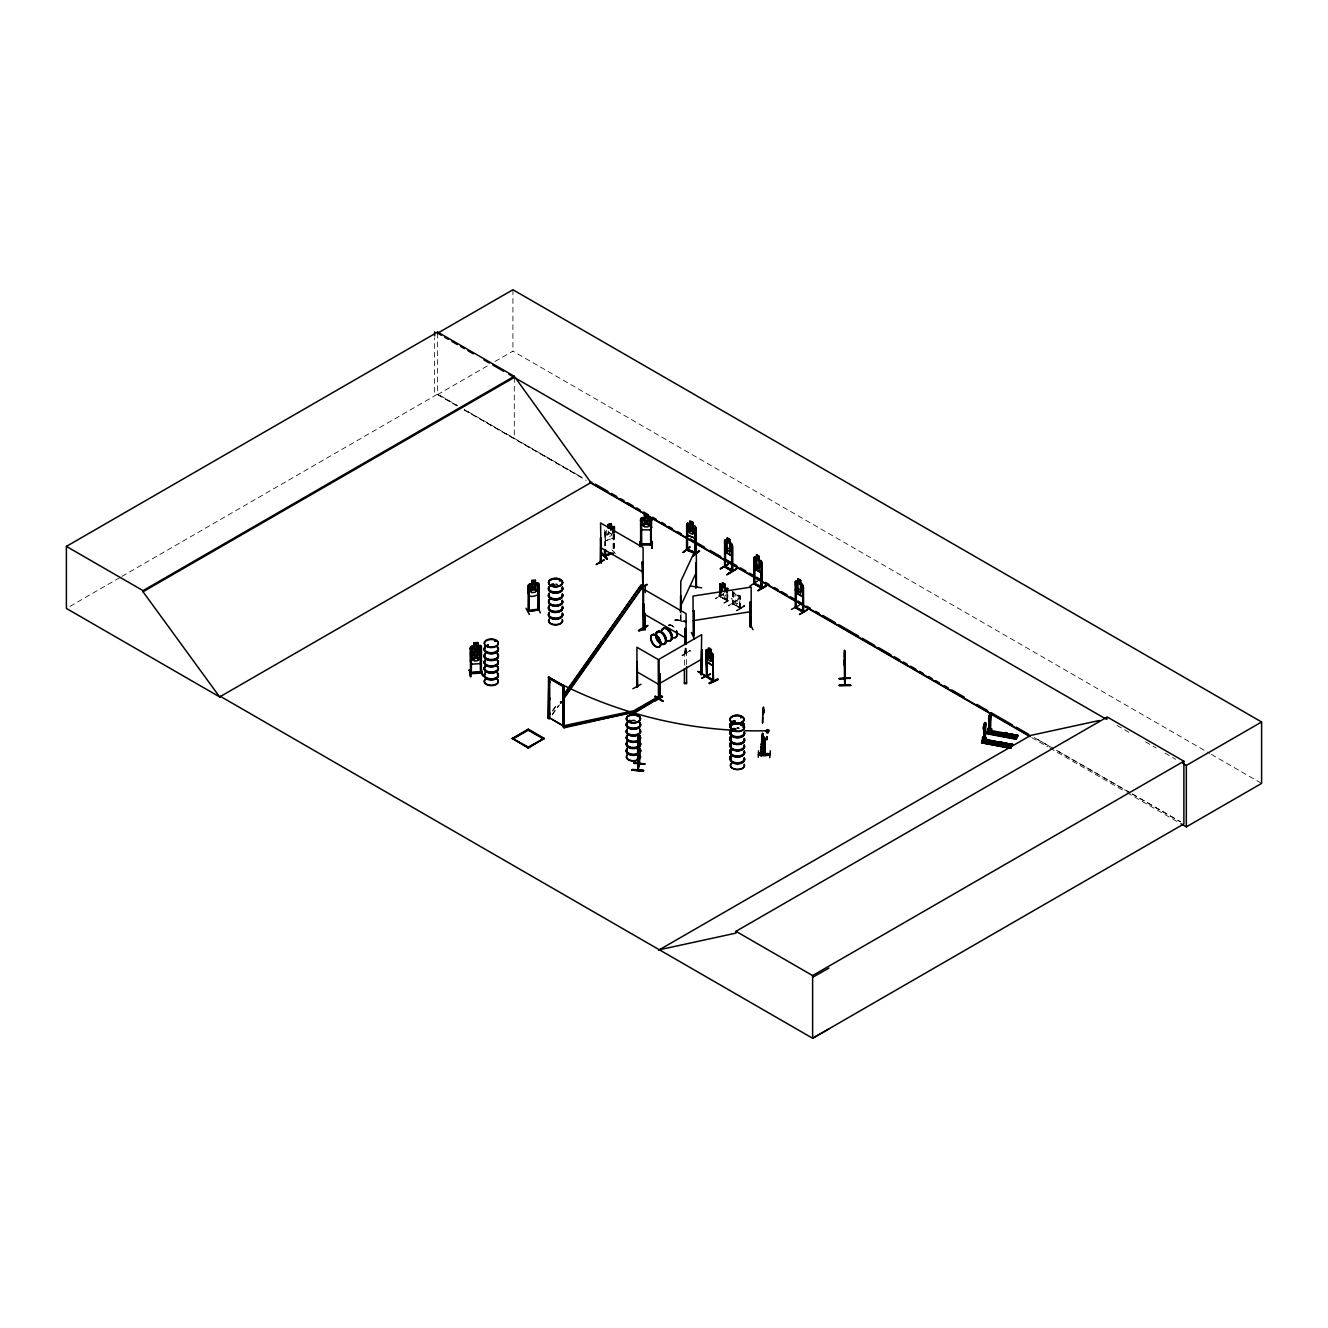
<?xml version="1.0" encoding="UTF-8"?>
<svg xmlns="http://www.w3.org/2000/svg" width="1328" height="1328" viewBox="0 0 1328 1328"><rect width="100%" height="100%" fill="white"/><g stroke="black" fill="none" stroke-linecap="round" stroke-linejoin="round"><path stroke-width="0.75" stroke-dasharray="5 3.75" d="M720.855 595.857L719.66 595.558L720.855 596.753L720.008 595.376L719.793 596.571L727.711 601.02L727.893 594.745M720.191 595.442L720.457 596.969L720.755 595.857M732.575 602.696L733.189 604.257L733.388 591.574M732.99 603.294L733.089 604.257L733.338 603.078M680.6 620.242L680.915 619.91M680.65 619.329L681.115 620.359L680.683 619.263M685.846 622.052L674.956 620.325M674.939 620.408L675.089 619.545L686.012 621.189L675.089 619.562M680.301 620.707L680.384 613.984M675.056 620.093L685.995 621.62M604.821 537.857L605.767 540.645L613.221 538.072L614.217 534.719M605.767 540.645L613.287 538.139L614.383 534.752M740.211 605.153L739.314 607.759L733.106 604.207L733.106 591.724M681.032 613.47L681.065 620.309M723.694 593.882L715.792 598.53M728.408 605.867L736.326 600.837L728.474 605.468M719.66 596.455L727.628 600.97L727.578 589.848M726.897 592.471L727.296 600.422M732.309 603.842L740.609 608.058M739.43 607.842L739.812 595.575L739.812 607.693M612.673 532.893L611.079 535.848L608.075 536.844L606.481 534.952L606.481 529.324M552.647 710.297L557.428 703.541M552.647 711.061L557.428 704.305M552.299 714.165L558.275 705.699M552.299 714.929L559.47 704.786M726.184 594.728L724.872 596.388L722.432 594.994M680.816 620.84L680.65 613.403M723.743 593.516L715.394 598.447L723.76 594.048M726.814 599.874C732.292 600.389 705.467 588.42 727.578 600.073M727.495 593.882L727.229 600.389M723.943 602.829L731.861 598.181M724.009 603.261L732.209 598.779M740.211 607.377C724.192 599.808 737.87 602.646 740.626 608.158L732.575 603.593M736.974 610.814L744.875 606.099L736.94 610.731M726.715 600.273L719.66 595.558M720.755 596.753L719.71 593.45L720.755 596.654M726.897 600.555L727.18 594.33M740.26 608.274L739.812 595.575M732.658 591.159L732.824 603.626M685.812 652.43L685.646 652.43M682.111 655.136L690.029 650.488L682.492 655.8M682.061 655.6L690.427 651.168L689.996 650.454M739.298 595.542L740.31 597.102L733.654 592.404M69.986 606.381L120.167 577.398M121.96 576.369L437.642 394.101L457.247 405.422M437.642 333.195L437.642 394.615L487.841 365.648M494.995 361.498L512.923 351.156L1209.526 753.341M604.655 545.974L604.456 531.449L605.535 531.349L605.535 545.692M611.079 533.424L608.075 534.42L608.075 530.669M611.942 549.892L615.694 553.809M668.648 625.139L669.71 624.807M611.81 534.537L609.502 532.312L606.73 536.163L608.822 531.864L606.863 529.374M735.065 593.218L733.753 593.467L733.753 599.111L735.065 602.281L737.505 603.692L738.816 602.032L737.687 591.491M727.097 599.459L727.611 601.02M720.025 596.338L720.025 595.442M720.423 596.023L720.556 596.953M732.658 602.729L732.658 603.626M684.385 651.102L686.593 651.102M669.744 624.807L674.823 627.746A7.005 4.05 60 0 0 668.814 625.239M740.244 608.324L740.526 595.973M685.68 653.293L685.812 646.504M686.078 648.313C686.941 651.533 684.933 655.285 685.53 651.849M456.981 405.571L434.638 392.723L434.638 337.91M464.136 409.688L581.996 477.466L464.385 409.539M1053.818 748.793L1034.18 737.488L1053.768 748.809M1130.609 792.949L1055.611 749.805L1130.41 793.065M1132.386 793.961L1180.609 821.7M1211.335 754.37L1261.6 783.404M1117.031 725.437L1129.464 732.608M1145.45 741.837L1156.124 747.996M1165.005 753.125L1175.662 759.284M1132.186 794.078L1180.31 821.866M437.642 394.615L457.247 405.936M464.385 410.053L586.163 480.354M1031.79 737.638L1047.958 746.983M1049.767 748.013L1125.231 791.588M1127.024 792.633L1179.131 822.713M686.045 653.094L685.348 647.898M685.082 652.944L685.082 648.064M604.771 529.855L604.705 537.906M605.535 531.349L605.336 545.493M732.375 591.309L732.392 603.891M686.593 664.581L686.593 650.322L684.385 650.322L684.385 666.623M614.217 534.603L614.217 553.029M614.017 534.404L614.017 550.788M613.337 534.902L613.337 551.269M613.138 534.703L613.138 551.087M514.285 377.434L514.285 438.854M512.923 289.736L512.923 351.156M555.585 584.27A7.138 4.117 0 0 1 557.428 584.42M555.585 583.955A7.022 4.05 0 0 1 557.395 584.088M631.597 720.54A7.138 4.117 0 0 1 635.282 720.54M631.613 720.208A7.022 4.05 0 0 1 635.249 720.208M737.007 727.611A7.022 4.05 0 0 1 738.816 727.761M737.007 728.292A7.138 4.117 0 0 1 738.849 728.425M737.007 727.943A7.138 4.117 0 0 1 738.849 728.076M737.455 728.574A7.038 4.067 0 0 1 739.281 728.723M668.598 625.322A7.055 4.067 60 0 1 674.607 627.878M744.444 605.402L736.525 610.548L744.493 605.468M737.505 595.625L735.065 594.214L735.065 599.858L737.505 601.269L737.505 595.625"/><path stroke-width="1.5" d="M762.056 748.129C759.317 771.385 764.214 715.925 760.911 752.843M844.542 664.963L844.625 663.286M844.542 662.423L844.774 669.129L844.442 664.066M763.7 739.065L764.247 737.339L764.961 739.115M844.791 657.626L844.591 655.534L844.724 659.468M985.326 726.897L985.293 739.215L985.542 726.947A3.768 0.963 -79.3 0 0 985.542 722.598A3.768 0.963 -79.3 0 0 983.882 725.52A3.768 0.963 -79.3 0 0 983.882 729.869L984.131 741.273L983.666 729.819A3.768 0.963 -79.3 0 1 983.666 725.47A3.768 0.963 -79.3 0 1 985.326 722.565A3.768 0.963 -79.3 0 1 985.326 726.897L985.542 726.947M989.194 732.243L988.962 720.822A3.768 0.963 -79.3 0 1 988.962 716.473A3.768 0.963 -79.3 0 1 990.605 713.568A3.768 0.963 -79.3 0 1 990.605 717.9L989.426 732.276L990.588 730.217L990.837 717.95A3.768 0.963 -79.3 0 0 990.837 713.601A3.768 0.963 -79.3 0 0 989.177 716.522A3.768 0.963 -79.3 0 0 989.177 720.872L989.426 732.276M758.686 754.47L758.786 753.258L770.041 753.69C766.571 758.969 745.871 752.03 769.958 754.835M758.686 754.072L769.958 754.42M762.687 717.037L762.571 723.162L762.82 712.439M764.48 739.098L764.563 737.355M844.708 658.306L844.542 652.695M766.638 738.285C767.866 735.28 766.14 741.456 766.82 738.086M650.587 520.393L651.6 520.41L650.587 520.393L650.687 545.26L651.716 518.783L650.405 517.704C649.06 516.011 637.872 519.381 641.839 517.671L644.312 517.605M639.731 546.538L640.013 541.592L640.362 546.555M640.611 526.818L641.756 529.839L650.438 529.889L651.716 526.917L650.355 529.872M640.196 546.489L640.511 541.16M641.573 520.261L640.544 520.476L641.573 520.261L641.673 545.061L640.428 545.044M641.756 529.839L640.727 526.735M641.441 544.231L640.445 543.916M641.673 545.061L640.445 544.812M648.014 517.737L650.405 517.704M648.014 514.716L644.312 514.666L644.429 517.787L642.586 518.767L642.586 524.411L644.429 526.851L647.881 526.901L649.741 524.51L649.741 518.866L647.881 517.837L648.014 514.65M638.27 742.916L638.071 744.693M651.716 544.978L650.454 545.194L651.716 544.082M650.504 544.032L641.457 543.899L641.441 545.127M652.197 548.331L651.882 541.326L651.65 548.215M984.314 738.185L982.405 737.903L983.467 738.501M982.786 738.6L983.035 737.754M988.032 728.74L989.244 729.736M988.796 729.304L989.742 729.354M632.178 770.19C667.121 771.966 608.589 768.364 643.366 770.987M632.261 769.427L643.449 770.223M638.768 746.319L638.419 744.792L638.021 749.59L638.834 738.932L638.834 745.655M761.359 746.768L761.143 748.577L762.056 743.68L762.04 747.946M762.77 714.979L763.135 708.671M638.038 750.685L637.656 755.449L638.602 742.95M638.137 749.573L638.419 744.875L637.556 749.689M638.735 744.294L638.038 749.739L637.805 748.378M761.757 750.204L761.757 744.361M634.635 711.924L564.085 727.03L563.321 725.835L633.871 710.746L634.635 711.924L564.085 727.794L564.251 685.945L548.647 676.948L548.298 718.498L549.775 718.946L549.692 678.757L563.188 686.559L563.155 726.814L564.035 727.18M637.54 749.722L637.706 747.896M696.436 587.374L696.353 547.783L680.766 581.349L680.766 612.059M987.683 728.906L987.634 731.778M761.143 755.499L762.388 733.438M638.038 747.332L638.486 739.713L637.573 760.114L638.27 756.694M763.019 711.26L763.451 706.977L763.65 710.248M685.995 621.288L685.846 622.052M637.772 748.627L637.855 746.519M758.504 750.801L758.288 757.242M763.766 710.945L763.866 710.048L763.716 713.136L763.749 709.135M761.21 744.892L762.82 733.986M762.836 733.421C762.72 744.543 763.168 741.655 762.372 742.236M762.438 741.505L761.21 753.076L762.438 741.588M763.932 739.331L763.932 754.686L763.783 738.351M763.816 738.667L764.961 739.231M766.638 739.696L767.136 736.691M770.373 750.801L769.709 757.69M987.766 729.288L988.43 728.192L987.849 729.321M761.243 749.855L761.757 745.871L761.243 752.677M761.259 753.391L760.861 755.682L761.01 752.129M845.305 685.016L845.056 679.222M687.323 549.51C689.298 551.618 685.431 547.501 687.456 549.576M695.623 553.759L686.526 550.074L686.676 523.697L687.638 523.016L694.693 525.871L695.689 527.432L695.756 553.793L695.772 527.365M686.908 548.995L686.759 549.858L695.872 553.461M640.976 684.235L632.858 688.767M638.071 743.68L638.436 741.389L637.988 743.514M638.004 747.564L638.419 745.589M488.355 645.275C483.956 644.91 490.015 647.666 487.774 644.993M488.355 645.408L487.393 645.84M494.912 641.341L495.626 640.66M495.311 641.324L495.726 641.341M551.07 585.499L551.668 584.37M550.838 584.951L551.668 585.432M560.15 580.751L559.287 580.751M559.984 580.419L560.034 580.817M549.809 682.459L549.593 682.144M549.593 699.275L549.825 698.03L549.809 698.976M549.809 713.285L549.742 714.53L549.643 713.319M549.825 713.534L549.643 714.53L549.593 713.269M630.086 720.49C631.713 721.934 629.406 719.444 629.24 721.453M628.974 720.971L630.285 720.672M637.34 716.423L637.274 716.307M638.121 737.804L638.635 735.513L638.486 738.7M638.121 738.816L638.419 736.525M638.619 738.7L638.967 737.09L639.1 745.655M633.738 763.384L645.01 763.882L633.821 762.986M639.515 739.331L639.615 763.965L638.237 769.659M639.515 763.899L639.133 762.903L637.739 769.659M637.573 770.107L638.967 763.866M732.541 721.751L733.82 721.386L732.89 722.017M732.774 722.349L734.301 721.834L732.774 721.336M732.79 730.002L732.956 729.238M734.201 729.105C736.094 730.898 731.064 728.624 734.683 729.371M740.841 717.386L740.841 717.701M740.991 717.734L741.24 716.854M741.173 725.403L742.136 725.32M741.007 725.237L742.037 725.403M741.273 724.856L742.136 724.972M1010.757 747.332L1010.674 748.262L981.608 742.767L982.089 741.572L1011.222 747.282M982.222 741.688L981.724 742.385L1010.774 747.863M988.331 731.23L1017.713 736.11L988.181 730.832L988.181 728.142M988.63 730.682L988.796 728.474L991.734 729.039L989.974 733.737C991.369 730.732 985.426 730.3 986.887 733.77L1015.97 739.264L1016.418 738.069L987.368 732.575L987.119 733.388L1016.169 738.883L1016.418 738.069M1012.069 745.722L1012.517 744.244L1009.562 743.68L1007.803 746.784M1012.5 744.776L983.367 738.999L981.84 742.385M761.973 741.14L762.372 739.962L762.106 741.157M655.119 696.055L663.17 701.134L655.086 696.47M662.722 701.383L654.704 696.818M844.475 678.774L844.807 685.148L844.591 656.58M845.006 679.222L844.542 653.924M845.239 685.049L844.708 659.684L844.757 663.651M1000.93 743.315C999.453 746.386 997.062 741.041 1000.615 743.049M1003.719 734.484L1005.91 733.786L1004.582 734.965M981.624 742.767L1010.691 748.212L1012.517 744.244M983.035 740.227L982.886 737.14L983.367 739.613M987.285 733.122L1016.285 738.667L989.211 733.488M1012.268 745.39L985.276 740.045M1016.551 738.219L987.169 732.608L987.169 731.33M1017.364 736.725L1017.812 735.247L1014.858 734.683L1013.098 738.102L1014.858 734.683M732.375 553.029L731.413 555.502L725.47 551.967L724.607 548.564L725.304 552.099L731.462 555.635L732.375 553.145M760.861 572.617L761.824 570.061M803.174 593.915L802.278 596.521L803.224 594.18M537.724 594.761L539.019 591.591L537.807 594.844C527.183 599.343 527.697 593.799 528.361 585.067L531.864 583.523L531.831 580.436L535.45 579.971L535.333 583.125L537.126 583.872L537.126 589.516L535.333 592.188L531.98 592.67L530.187 590.512L530.187 584.868L531.98 583.606L531.947 580.519M601.086 553.494C619.197 570.509 589.781 540.894 606.78 559.071M601.567 552.846L607.245 558.474M533.59 586.677L530.619 584.702L532.86 587.823L530.519 591.773L533.624 588.387L536.728 590.877L534.354 587.64L536.661 583.938L533.624 586.627M691.158 528.129L693.78 526.569L691.871 529.258L693.88 533.657L691.257 529.656C690.195 534.005 686.41 530.835 690.61 528.743L688.717 524.51L691.091 527.897M475.789 649.774L478.993 646.537L476.669 650.172L479.109 653.592L475.872 650.853L472.735 654.023L475.142 650.255L472.851 646.952L475.955 649.757M686.676 531.798L687.539 535.25L694.727 538.072L695.673 535.433M481.466 660.514L480.205 663.618L471.573 664.183L470.444 661.327M694.195 634.751L692.901 634.684L694.212 634.967M470.427 655.302L471.556 658.223L480.188 657.659L481.45 654.571M701.881 678.259L710.546 674.143M528.162 611.162L529.225 610.465M537.691 608.954C536.894 611.727 539.649 607.311 537.84 608.905M680.384 612.009L680.65 595.658L681.032 611.494M695.706 563.238L696.055 587.922L696.088 563.288M701.682 587.872L690.892 586.013M695.706 587.806L696.436 586.378L695.673 586.976M691.357 632.477L694.444 638.834M604.223 560.034L596.255 564.666M639.266 630.817C664.664 616.59 624.459 636.212 644.063 629.206L644.246 604.439L643.25 604.19L643.98 629.157L644.246 604.439M728.474 564.284L720.208 568.749L728.093 564.151M799.29 605.17L791.422 609.419M526.037 608.274L529.391 614.532M680.766 605.917L696.353 572.351M468.933 670.242C472.27 671.686 470.444 684.252 469.481 670.076M469.481 669.694L470.693 676.616M601.269 538.288L601.352 562.906L600.538 537.873L600.206 562.64L601.235 561.893M643.2 586.129L642.022 585.814L642.536 586.594M731.861 570.077C734.766 573.248 720.955 565.496 725.486 566.143M725.254 542.687L724.524 542.289L725.52 542.538L725.337 566.674M731.579 570.227L724.723 566.641L732.774 571.189L732.658 546.605L731.662 546.356L731.662 571.023L731.944 554.374M761.591 588.287L753.889 583.805L753.889 557.461L754.802 556.814L761.824 561.927L761.84 588.337L761.077 587.042M796.302 607.012L795.937 607.228M802.378 610.897C811.441 614.831 783.686 601.103 802.527 610.98M683.339 552.465L689.896 546.771L682.924 552.365M689.813 547.169L683.405 552.099M610.797 530.171L612.175 527.299L611.146 527.664M983.152 737.189L982.338 738.053M1011.023 747.614L981.741 742.169L981.873 740.327L984.828 740.891L984.679 742.734L986.438 738.036L983.5 737.472L983.367 738.999M988.796 728.474L991.734 729.039M987.169 732.608L988.646 730.002L991.601 730.549M988.43 728.192L987.899 731.828L988.015 728.79M983.899 741.223L985.293 739.215M984.828 740.891L981.741 740.576M986.438 738.036L983.367 737.721M984.828 742.169L986.306 739.547M999.088 741.705L997.328 745.108L999.088 741.705L1002.042 742.252L1000.283 745.672L1002.042 742.252M1007.321 733.255C1002.059 740.958 1011.305 731.313 1004.383 732.707L1002.623 735.795M1007.603 743.63L1004.649 742.75L1002.889 745.855M1009.944 733.753L1008.184 737.173L1009.944 733.753L1012.899 734.318L1011.139 737.737L1012.899 734.318M1007.603 743.315L1005.844 746.402M1017.812 735.247L1016.169 738.883M1016.053 738.667L1017.812 735.563L988.762 730.068M638.121 770.207L638.038 741.688M706.214 650.239L706.994 649.541L706.131 650.139L706.662 676.334M706.811 676.981L706.496 651.766L706.911 676.981L706.413 675.388M705.882 675.969L713.551 681.231L712.904 656.215L712.821 680.733M481.334 646.487L480.138 645.391L481.45 646.437L481.317 672.798C480.769 673.18 465.829 674.558 471.423 672.333M481.383 672.566L470.394 673.23M561.528 702.263L562.026 701.931M563.188 726.698L563.105 686.609M563.404 695.075L641.059 585.15L645.275 585.631L645.275 592.603M564.599 694.162L641.059 585.15M564.251 697.25L643.084 585.631M564.251 698.013L643.084 586.412L641.059 585.93M646.122 521.489L649.259 518.767L646.919 522.203L649.375 525.822L646.172 522.834L642.968 525.722L645.391 522.153L643.067 518.667L646.089 521.107M496.041 641.075L495.892 640.926M550.788 584.884L552.946 585.05M552.431 585.25L551.137 585.366M629.538 720.49L628.758 721.486L630.435 721.486M733.737 728.939L732.674 729.852M732.99 729.504L733.156 729.188M750.154 602.165L751.25 602.215L750.154 602.165L750.254 626.683M751.216 625.92L750.204 626.102M1000.88 743.497L998.756 743.746M528.079 611.245L539.002 609.901M529.158 586.76L528.079 586.677L529.158 586.76L529.142 611.063M539.002 609.004L537.923 609.22M637.623 685.912L636.892 686.825L636.942 647.251L658.207 659.535L658.489 698.877M637.623 686.808L637.208 662.025L637.34 686.974M659.286 698.03L659.535 697.98M659.136 698.644L659.103 659.219L701.649 634.651L701.134 674.773L701.732 673.213M660.049 698.528L659.286 698.926L659.369 674.309M700.968 673.611L701.483 673.263M700.935 674.541L701.649 649.591L701.931 674.408L701.931 649.741M471.473 672.566L481.383 671.669M471.357 673.462L471.357 648.894L470.295 648.745L471.357 648.894M480.371 671.702L480.437 672.931L480.255 648.081L481.317 648.23L480.255 648.081M481.284 671.935L470.261 672.682M481.267 647.998L481.234 672.549M613.038 553.162L604.522 555.967M687.572 523.066L686.709 523.83M687.688 525.656L686.626 525.506L687.688 525.656L687.456 550.423M692.735 522.053L694.079 532.462L692.569 534.254L689.747 533.109L688.219 530.088L688.219 524.444L689.747 524.045L689.713 520.825L692.735 522.053L692.668 525.141M694.826 528.843L695.889 528.992L694.826 528.843L694.859 553.51L695.059 528.66M687.539 535.25L694.727 538.072M687.788 549.377L695.988 552.697L687.788 549.626M699.64 551.22L692.635 556.366L699.192 550.589M692.701 555.917L699.242 551.02M630.485 721.619L629.704 721.569M734.201 729.67L733.222 730.101M601.501 553.311L607.278 558.972M724.573 566.923L724.607 540.463L725.437 539.865L731.529 543.384L732.409 545.177M724.607 540.463L725.437 539.865M753.972 557.561L754.835 556.93M719.809 585.283L720.639 584.685L727.678 589.798M802.378 596.471L796.119 592.985L795.306 581.398L796.252 580.751L802.344 584.27M640.561 543.866L640.544 545.094L651.567 544.961M651.699 544.314L640.428 544.148M720.025 583.855L719.809 593.483L720.025 583.855L720.755 593.184M720.473 593.35L720.755 584.27M726.897 588.437L727.893 588.686L726.897 588.437L726.897 592.471M642.105 562.192L643.101 562.441L642.852 587.225L642.105 562.192L642.818 562.607M639.133 589.366L647.118 584.818M639.2 589.449L647.002 584.303L639.133 588.985M728.541 563.885L720.506 568.915M728.69 573.148C754.769 558.524 707.309 586.677 736.592 568.484M754.171 559.071L754.287 583.673L762.123 588.171L762.023 563.553L761.027 563.304L761.027 587.972M643.449 627.646L644.063 628.31M643.931 628.277L644.329 629.057M644.711 627.795L646.819 626.052M762.023 563.553L761.027 563.304M754.619 559.652L754.487 584.187M749.988 585.997L757.508 581.066M685.082 644.113L685.348 628.177L685.812 644.528M760.944 587.192C767.501 588.487 743.116 578.41 761.226 587.026M760.944 587.823L761.309 571.339M765.957 585.432L758.006 590.578L766.356 586.113M758.122 590.578L765.99 585.847M758.006 590.578L766.057 585.93M795.621 583.009L795.688 607.527M803.091 585.897L802.228 584.386L803.274 585.864L803.291 612.258L802.477 587.242L803.473 587.491L803.556 612.108L795.621 607.577M803.473 587.491L802.477 587.242M807.407 609.369L799.456 614.499L807.49 609.867M659.103 697.731L660.165 697.781M659.817 673.744L659.103 698.628L660.199 698.445L660.099 673.894M654.472 701.25L662.589 696.785M725.055 587.225L725.055 584.204L724.872 587.325L726.184 589.084M220.647 696.486L219.784 697.001L66.4 608.44L66.4 546.389L437.642 332.05L514.285 376.289L590.927 482.595L1029.731 735.944M437.642 332.05L437.642 333.195L512.923 289.736L1261.6 721.984L1261.6 783.404L1186.319 826.863L1180.941 823.742M66.4 546.389L143.042 590.628L514.285 376.289M828.871 1029.001L812.62 1038.264L220.548 696.436L219.668 696.934L143.042 591.773L514.285 377.434M219.668 696.934L591.79 482.097M727.13 540.944L727.312 538.023L729.67 539.483L729.686 554.623M729.753 539.434L729.786 542.588M756.578 554.822L756.578 570.144L756.578 554.822L759.201 556.332L759.168 559.553M756.578 557.843L755.283 558.291L755.283 563.935L756.578 567.122L759.035 568.533L760.346 566.857L760.346 561.213L759.201 559.354M753.889 565.562L754.669 569.048L760.927 572.534L754.835 568.932L754.055 565.545M761.741 561.976L760.861 560.532M564.251 685.945L563.902 727.495M512.276 738.368L528.245 729.155L544.198 738.368L528.245 748.096L512.276 738.368L528.245 747.581L544.198 738.368M512.276 738.883L528.245 729.67L544.198 738.883M528.245 730.184L513.172 738.883L528.245 747.066L543.318 738.883L528.245 730.184L528.245 729.155M548.298 718.498L548.846 677.297M795.323 581.398L795.339 607.826L803.291 612.258M797.945 581.83L798.111 578.908L800.469 580.369L800.502 595.508M800.568 580.319L801.78 590.794L800.469 592.454L798.028 591.043L796.717 587.872L796.717 582.228L798.028 581.979M795.323 589.499L796.136 592.969M659.103 683.787L701.649 659.219M633.871 710.746L660.464 695.391L662.008 696.287L635.415 712.406L633.871 710.746L635.415 711.642L662.008 696.287M658.688 697.183L633.871 711.509L634.635 712.704M658.489 950.284L1030.611 735.43L1099.169 720.523M659.352 949.769L735.994 933.103L735.994 931.326L1107.237 716.987L1183.879 761.226L1183.879 823.924L812.62 1038.264L812.62 975.565L1183.879 761.226M1107.237 718.763L1106.373 719.278L508.939 374.347M1182.767 763.384L1186.319 765.443L1261.6 721.984M812.62 977.358L828.871 968.095M550.522 718.431L563.686 726.15M694.129 635.68L693.996 610.847L693.017 610.996L694.096 611.063L694.096 635.631L693.15 634.95M706.131 650.139L706.612 676.367M710.862 649.326L711.974 659.867L710.795 661.46L708.588 659.933L707.392 656.696L707.392 651.052L708.588 650.869C706.297 644.96 712.987 649.143 710.961 652.314M713.236 655.069L712.489 653.376L713.319 681.43L706.214 676.55M713.551 656.663L712.605 656.364M713.335 663.137L712.422 665.627L706.861 661.759L706.131 658.256L706.961 661.726L712.455 665.444M712.904 679.886L712.588 681.032M712.621 680.102L707.226 676.201M709.135 682.924L717.867 678.84M709.517 683.654L718.199 679.504L709.185 683.356M659.452 698.926L659.651 697.416M552.398 585.067L551.303 585.067M549.809 681.563L549.593 683.04L549.809 682.16M732.89 721.453L733.654 721.453M734.069 730.035L732.857 729.885M607.975 527.714L607.909 524.626L611.179 523.614L612.673 531.017M608.075 524.759L611.079 523.747L611.013 526.718L614.383 526.635L614.383 532.727M614.283 532.76L614.333 526.585L608.075 527.78L607.909 524.626M613.138 532.661L614.017 528.262L614.017 532.362M611.328 553.344L604.406 555.071L605.435 554.805M611.146 553.162L604.356 556.05M613.237 553.361L604.555 556.249L604.456 549.875M768.132 731.645C771.85 729.587 764.181 728.425 767.069 731.496M751.25 625.654L750.154 626.318M538.786 609.967L538.803 585.117L537.807 585.266L537.79 610.067M751.167 625.969L750.27 626.949L750.27 602.381M605.286 554.822L605.435 555.702M604.804 556.249L604.555 555.353M573.397 724.457L613.719 715.825M617.736 714.962L631.846 711.941M1004.715 733.571L1003.852 734.849M764.911 738.783L764.712 754.719L765.044 738.401M727.213 541.094L725.918 541.343L725.918 546.987L727.213 550.157L729.67 551.568L730.964 549.908L730.964 544.264L729.67 542.505M605.203 555.735L605.535 549.775M731.861 569.812L732.741 570.326L725.603 566.508M731.861 570.708L732.774 571.189M802.676 610.697L803.042 612.225M802.676 611.594L802.759 595.259M750.237 625.754L751.15 625.671M693.996 635.415L692.901 634.684M750.154 626.733L751.25 626.783L751.15 587.076L693.017 596.073L693.249 635.797M693.017 620.641L751.15 611.644M528.278 585.117L528.063 611.478L538.886 609.917L539.019 583.473L535.45 583.009M529.407 583.872L537.774 582.66M529.274 610.664L528.079 610.349L537.691 609.22M540.33 612.938L537.591 606.116M705.998 676.35L697.864 671.387L706.33 676.218M560.798 701.831L560.798 702.91L562.043 702.446M629.704 720.423L628.725 721.22M733.554 722.548L732.292 721.984M477.665 648.695C468.967 650.106 481.018 645.889 477.798 651.6M474.245 651.965L470.444 653.227L471.606 651.982L480.172 651.434L481.466 652.397L477.665 651.716M474.079 642.769L477.765 642.536L477.648 645.74L479.491 646.62L479.491 652.264L477.648 654.804L474.212 655.036L472.386 652.729L472.386 647.085L474.212 645.956L474.096 642.852L474.079 645.806M480.155 645.458L471.573 645.972L470.427 647.201L470.461 673.562M471.623 658.057L480.188 657.659M481.367 669.345L482.678 675.869L480.869 669.345M724.806 566.691L724.806 542.123M725.204 567.272L725.52 542.538M754.57 583.324L753.939 582.975M999.752 742.8L998.573 743.846M751.15 626.567L751.001 625.621M844.591 655.567L844.625 650.371L844.442 679.222M844.492 653.393L844.492 650.371M844.409 660.448L844.558 664.116M839.08 678.558L850.368 678.376M839.379 685.563L850.65 685.364L839.379 685.597L839.362 684.717L850.65 685.431M839.362 685.231L850.65 685.099M643.084 629.074L645.275 629.074M684.385 682.907L686.593 682.907M706.911 676.085L706.114 675.62L713.252 680.484M644.429 514.766L647.881 514.749M761.21 744.062L761.608 744.908M761.21 752.246L761.608 753.092M758.819 753.374L770.074 753.839M758.786 753.59L770.057 754.038M761.973 750.104L761.226 755.815L761.143 748.544M552.133 584.436L551.186 584.967M639.117 737.505L638.984 746.021M638.021 737.621L637.672 770.257M637.838 742.02L639.1 737.604M637.672 751.963L638.004 755.632M644.943 764.081L633.755 762.87M632.194 770.107L643.383 770.954M1005.047 733.803L1005.91 734.052M696.353 587.291L695.972 562.657M990.223 731.645L1015.439 736.359M987.036 731.579L989.974 732.126M985.393 739.646L1012.65 744.693M1012.301 745.29L982.886 739.829L982.886 737.14M984.928 740.642L1010.143 745.357M1011.255 747.183L981.873 741.605L981.873 740.327M749.905 623.43L752.959 629.721M549.908 718.315L547.883 717.07M552.05 584.519L552.913 584.884M488.123 645.176L486.928 645.823M1004.283 734.882L1005.811 735.065L1006.093 733.952M732.226 571.339L732.375 544.978M754.453 584.22L754.902 559.486M713.086 681.38L712.904 656.215M477.648 651.65L479.491 652.513L479.491 658.157L477.648 660.713L474.229 660.962L472.386 658.671L472.386 653.027L474.113 651.799M694.893 552.581L695.191 553.228M658.207 699.026L657.808 697.914M603.842 559.901L596.355 564.284M643.101 586.976L642.37 562.026M725.055 584.204L722.332 582.743L721.121 591.807M722.432 582.892L724.872 584.303M437.642 333.195L441.211 335.254M444.78 337.312L448.349 339.37M451.902 341.429L457.247 344.516M460.816 346.575L464.385 348.633M467.954 350.692L473.299 353.779M483.99 359.954L489.335 363.042M492.904 365.1L503.594 371.259M729.836 539.384L727.13 537.923L727.196 553.195M800.651 580.27L797.945 578.809L798.012 594.081M756.578 555.021L759.035 556.432L759.052 571.571M727.213 542.106L729.67 543.517M756.578 559.055L759.068 560.615M798.028 582.975L800.518 584.536M727.213 547.734L729.67 549.145M756.578 564.699L759.035 566.11M798.028 588.619L800.469 590.03M796.285 592.852L802.311 596.338M595.376 484.156L607.909 491.393M611.494 493.468L616.873 496.572M620.442 498.631L624.027 500.706M627.613 502.764L632.991 505.868M636.577 507.943L640.146 510.018M643.731 512.077L647.317 514.152M652.695 517.256L656.264 519.314M661.643 522.419L665.228 524.494M668.814 526.552L672.383 528.627M677.761 531.731L681.347 533.79M690.294 538.969L704.637 547.236M709.999 550.34L720.755 556.548M724.324 558.607L736.874 565.844M740.443 567.919L745.821 571.023M749.407 573.082L752.993 575.157M756.578 577.232L761.94 580.319M765.526 582.394L769.111 584.469M774.473 587.557L778.059 589.632M781.644 591.707L787.023 594.811M790.608 596.87L794.177 598.945M797.763 601.003L803.141 604.107M806.727 606.182L810.296 608.241M815.674 611.345L819.26 613.42M822.845 615.478L835.378 622.716M838.964 624.791L858.668 636.162M862.237 638.237L874.787 645.474M878.356 647.533L890.905 654.787M894.474 656.845L899.853 659.95M903.438 662.025L907.024 664.083M910.61 666.158L915.971 669.262M919.557 671.321L923.143 673.396M928.504 676.5L932.09 678.558M935.676 680.633L939.261 682.692M944.64 685.796L948.209 687.871M951.794 689.929L964.327 697.183M976.877 704.421L987.617 710.613M991.203 712.688L1012.7 725.088M1016.269 727.163L1028.818 734.401M589.748 482.429L794.609 600.704M798.194 602.779L1029.997 736.608M600.538 547.518L643.101 572.086M643.532 613.669L686.078 638.237M636.942 671.819L658.207 684.103M662.008 697.051L660.464 695.391M548.298 677.147L564.035 686.061M735.994 931.326L812.62 975.565M560.698 702.91L560.449 702.313M552.166 719.394L562.043 725.188M686.626 550.107L686.526 549.145M706.894 649.591L712.455 653.442M710.214 673.993L701.931 677.911M762.388 742.402L762.438 733.405M650.355 517.87L651.583 518.899M601.235 562.79L600.538 522.95L643.101 547.518L643.084 629.837L645.275 629.837L645.275 613.287M613.138 528.561L613.337 532.843M694.594 526.021L695.59 527.432M563.321 726.599L564.085 727.794M796.418 607.045L796.153 608.191L796.335 593.649M538.803 585.117L537.807 585.266M471.589 664.249L470.56 661.228L470.527 647.151M477.765 645.557L477.765 642.536M637.556 751.864L637.838 754.238M637.556 757.757L637.689 760.114M845.172 659.916L844.658 654.571M844.508 660.215L844.591 662.207M844.459 659.153L844.508 662.639M1186.319 765.443L1186.319 826.863M990.124 731.894L990.124 733.172M983.5 737.472L983.5 739.082M796.07 583.573L796.036 608.207L795.256 606.796M766.82 736.675L766.953 739.696M764.247 737.339L764.164 739.082M727.18 588.271L727.18 592.321M724.872 592.089L724.872 588.337L722.432 586.926L722.432 590.694M686.593 666.623L686.593 683.671L684.385 683.671L684.385 668.648M686.078 644.379L686.078 613.669L643.532 589.084L643.648 628.609M685.348 628.177L685.348 643.964M640.727 518.684L640.727 526.801M640.611 518.634L640.66 545.111M638.303 741.373L638.204 770.157M605.336 549.593L605.485 556.017M548.647 676.948L548.647 718.299M529.075 586.528L529.075 611.411M528.245 747.066L528.245 748.096M471.307 648.678L471.307 654.82M471.307 663.004L471.241 673.545M434.638 331.817L434.638 335.884M143.042 590.628L143.042 591.773M766.405 730.765A410.053 383.427 21.5 0 1 744.859 730.699M731.147 730.101A410.053 383.427 21.5 0 1 560.881 684.003M562.474 594.463A7.138 4.117 0 0 1 554.656 599.609A7.138 4.117 0 0 1 549.394 593.467M562.342 600.173A6.989 4.034 0 0 1 554.672 605.219A6.989 4.034 0 0 1 549.526 599.194M562.474 587.673A7.138 4.117 0 0 1 554.656 592.836A7.138 4.117 0 0 1 549.394 586.694M550.539 585.831A7.138 4.117 0 0 1 553.726 584.768M562.358 588.088A7.022 4.05 0 0 1 555.585 593.201A7.022 4.05 0 0 1 548.796 588.088M550.605 586.279A7.022 4.05 0 0 1 553.759 585.216M562.474 594.114A7.138 4.117 0 0 1 554.656 599.26A7.138 4.117 0 0 1 549.394 593.118M562.474 587.325A7.138 4.117 0 0 1 554.656 592.487A7.138 4.117 0 0 1 549.394 586.345M550.539 585.482A7.138 4.117 0 0 1 553.726 584.42M562.358 586.959A7.022 4.05 0 0 1 555.585 592.056A7.022 4.05 0 0 1 548.796 586.959M550.605 585.133A7.022 4.05 0 0 1 553.759 584.088M562.375 594.861A7.038 4.067 0 0 1 555.585 599.99A7.038 4.067 0 0 1 548.779 594.861M562.358 593.732A7.022 4.05 0 0 1 555.585 598.845A7.022 4.05 0 0 1 548.796 593.732M562.358 600.555A7.022 4.05 0 0 1 554.656 605.634A7.022 4.05 0 0 1 549.493 599.592M562.474 613.785A7.138 4.117 0 0 1 554.656 618.931A7.138 4.117 0 0 1 549.394 612.789M562.342 601.186A7.005 4.05 0 0 1 555.585 606.282A7.005 4.05 0 0 1 548.813 601.186M562.358 619.877A7.022 4.05 0 0 1 554.656 624.957A7.022 4.05 0 0 1 549.493 618.914M562.342 619.495A6.989 4.034 0 0 1 555.585 624.575A6.989 4.034 0 0 1 548.829 619.495M562.391 600.82A7.055 4.067 0 0 1 554.656 605.9A7.055 4.067 0 0 1 549.477 599.841M562.474 606.996A7.138 4.117 0 0 1 554.656 612.158A7.138 4.117 0 0 1 549.394 606.016M562.474 613.436A7.138 4.117 0 0 1 554.656 618.582A7.138 4.117 0 0 1 549.394 612.44M562.474 606.647A7.138 4.117 0 0 1 554.656 611.81A7.138 4.117 0 0 1 549.394 605.668M562.358 607.411A7.022 4.05 0 0 1 555.585 612.523A7.022 4.05 0 0 1 548.796 607.411M562.375 606.282A7.038 4.067 0 0 1 555.585 611.395A7.038 4.067 0 0 1 548.779 606.282M562.375 614.183A7.038 4.067 0 0 1 555.585 619.313A7.038 4.067 0 0 1 548.779 614.183M562.375 613.055A7.038 4.067 0 0 1 555.585 618.167A7.038 4.067 0 0 1 548.779 613.055M497.485 654.123A7.138 4.117 0 0 1 491.31 660.315A7.138 4.117 0 0 1 485.135 654.123M497.402 654.555A7.038 4.067 0 0 1 491.31 660.647A7.038 4.067 0 0 1 485.218 654.555M497.386 659.833A7.005 4.05 0 0 1 491.31 665.909A7.005 4.05 0 0 1 485.235 659.833M497.419 660.232A7.055 4.067 0 0 1 491.31 666.341A7.055 4.067 0 0 1 485.201 660.232M497.485 647.35A7.138 4.117 0 0 1 491.31 653.525A7.138 4.117 0 0 1 485.135 647.35M497.402 653.426A7.022 4.05 0 0 1 491.31 659.501A7.022 4.05 0 0 1 485.235 653.426M497.402 647.765A7.038 4.067 0 0 1 491.31 653.874A7.038 4.067 0 0 1 485.218 647.765M497.485 653.774A7.138 4.117 0 0 1 491.31 659.966A7.138 4.117 0 0 1 485.135 653.774M497.485 647.002A7.138 4.117 0 0 1 491.31 653.177A7.138 4.117 0 0 1 485.135 647.002M497.402 646.636A7.022 4.05 0 0 1 491.31 652.729A7.022 4.05 0 0 1 485.235 646.636M497.485 673.445A7.138 4.117 0 0 1 491.31 679.637A7.138 4.117 0 0 1 485.135 673.445M497.402 673.877A7.038 4.067 0 0 1 491.31 679.969A7.038 4.067 0 0 1 485.218 673.877M497.386 679.156A7.005 4.05 0 0 1 491.31 685.231A7.005 4.05 0 0 1 485.235 679.156M497.386 660.846A7.005 4.05 0 0 1 491.31 666.922A7.005 4.05 0 0 1 485.235 660.846M497.419 679.554A7.055 4.067 0 0 1 491.31 685.663A7.055 4.067 0 0 1 485.201 679.554M497.419 660.497A7.055 4.067 0 0 1 491.31 666.606A7.055 4.067 0 0 1 485.201 660.497M497.485 666.673A7.138 4.117 0 0 1 491.31 672.848A7.138 4.117 0 0 1 485.135 666.673M497.402 672.748A7.022 4.05 0 0 1 491.31 678.824A7.022 4.05 0 0 1 485.235 672.748M497.402 667.088A7.038 4.067 0 0 1 491.31 673.196A7.038 4.067 0 0 1 485.218 667.088M497.485 673.097A7.138 4.117 0 0 1 491.31 679.289A7.138 4.117 0 0 1 485.135 673.097M497.485 666.324A7.138 4.117 0 0 1 491.31 672.499A7.138 4.117 0 0 1 485.135 666.324M497.402 665.959A7.038 4.067 0 0 1 491.31 672.051A7.038 4.067 0 0 1 485.218 665.959M639.615 729.587A7.138 4.117 0 0 1 633.439 735.762A7.138 4.117 0 0 1 627.264 729.587M639.515 730.002A7.022 4.05 0 0 1 633.439 736.094A7.022 4.05 0 0 1 627.347 730.002M639.515 735.297A7.005 4.05 0 0 1 633.439 741.356A7.005 4.05 0 0 1 627.364 735.297M639.532 735.679A7.038 4.067 0 0 1 633.439 741.771A7.038 4.067 0 0 1 627.347 735.679M639.615 722.797A7.138 4.117 0 0 1 633.439 728.989A7.138 4.117 0 0 1 627.264 722.797M639.532 728.873A7.038 4.067 0 0 1 633.439 734.965A7.038 4.067 0 0 1 627.347 728.873M639.532 723.229A7.038 4.067 0 0 1 633.439 729.321A7.038 4.067 0 0 1 627.347 723.229M639.615 729.238A7.138 4.117 0 0 1 633.439 735.413A7.138 4.117 0 0 1 627.264 729.238M639.615 722.449A7.138 4.117 0 0 1 633.439 728.64A7.138 4.117 0 0 1 627.264 722.449M639.515 722.1A7.022 4.05 0 0 1 633.439 728.176A7.022 4.05 0 0 1 627.347 722.1M639.615 748.909A7.138 4.117 0 0 1 639.615 753.026M638.486 753.872A7.138 4.117 0 0 1 629.09 754.238A7.138 4.117 0 0 1 627.264 748.909M639.532 749.324A7.038 4.067 0 0 1 639.532 753.391M638.419 754.238A7.038 4.067 0 0 1 629.157 754.586A7.038 4.067 0 0 1 627.347 749.324M639.515 754.619A7.005 4.05 0 0 1 639.515 758.67M638.386 759.5A7.005 4.05 0 0 1 629.173 759.848A7.005 4.05 0 0 1 627.364 754.619M639.515 736.31A7.022 4.05 0 0 1 639.515 740.36M638.403 741.207A7.022 4.05 0 0 1 629.157 741.555A7.022 4.05 0 0 1 627.347 736.31M639.532 755.001A7.038 4.067 0 0 1 639.532 759.068M638.419 759.915A7.038 4.067 0 0 1 629.157 760.263A7.038 4.067 0 0 1 627.347 755.001M639.548 735.944A7.055 4.067 0 0 1 639.548 740.011M638.419 740.858A7.055 4.067 0 0 1 629.14 741.207A7.055 4.067 0 0 1 627.331 735.944M639.615 742.12A7.138 4.117 0 0 1 639.615 746.253M638.486 747.1A7.138 4.117 0 0 1 629.09 747.448A7.138 4.117 0 0 1 627.264 742.12M639.532 748.195A7.038 4.067 0 0 1 639.532 752.246M638.419 753.092A7.038 4.067 0 0 1 629.157 753.441A7.038 4.067 0 0 1 627.347 748.195M639.532 742.551A7.038 4.067 0 0 1 639.532 746.618M638.419 747.448A7.038 4.067 0 0 1 629.157 747.797A7.038 4.067 0 0 1 627.347 742.551M639.615 748.56A7.138 4.117 0 0 1 639.615 752.677M638.486 753.524A7.138 4.117 0 0 1 629.09 753.889A7.138 4.117 0 0 1 627.264 748.56M639.615 741.771A7.138 4.117 0 0 1 639.615 745.888M638.486 746.751A7.138 4.117 0 0 1 629.09 747.1A7.138 4.117 0 0 1 627.264 741.771M639.515 741.422A7.022 4.05 0 0 1 639.515 745.473M638.403 746.303A7.022 4.05 0 0 1 629.157 746.651A7.022 4.05 0 0 1 627.347 741.422M730.832 734.467A7.138 4.117 0 0 1 730.832 730.35M730.915 734.832A7.038 4.067 0 0 1 730.915 730.782M730.931 740.128A7.022 4.05 0 0 1 730.931 736.077M730.915 736.426A7.038 4.067 0 0 0 730.915 740.493A7.038 4.067 0 0 1 730.915 736.525M743.182 723.577A7.138 4.117 0 0 1 743.896 726.698M735.164 729.62A7.138 4.117 0 0 1 733.438 729.205M730.832 727.694A7.138 4.117 0 0 1 730.832 723.577M731.96 722.714A7.138 4.117 0 0 1 735.164 721.652M730.915 733.703A7.038 4.067 0 0 1 730.915 729.636M730.915 728.059A7.038 4.067 0 0 1 730.915 723.992M732.027 723.146A7.038 4.067 0 0 1 735.181 722.1M743.099 723.992A7.038 4.067 0 0 1 743.813 727.08M730.832 734.118A7.138 4.117 0 0 1 730.832 730.002M743.182 723.229A7.138 4.117 0 0 1 743.182 727.346M735.164 729.271A7.138 4.117 0 0 1 733.438 728.856M730.832 727.346A7.138 4.117 0 0 1 730.832 723.229M731.96 722.366A7.138 4.117 0 0 1 735.164 721.303M743.082 722.864A7.022 4.05 0 0 1 743.082 726.914M735.181 728.806A7.022 4.05 0 0 1 733.488 728.408M730.931 726.914A7.022 4.05 0 0 1 730.931 722.864M732.043 722.017A7.022 4.05 0 0 1 735.181 720.971M730.832 753.789A7.138 4.117 0 0 1 730.832 749.673M730.915 754.155A7.038 4.067 0 0 1 730.915 750.104M730.931 759.45A7.022 4.05 0 0 1 730.931 755.4M730.931 741.14A7.022 4.05 0 0 1 730.931 737.073M730.832 747.017A7.138 4.117 0 0 1 730.832 742.9M730.915 753.026A7.038 4.067 0 0 1 730.915 748.959M730.915 747.382A7.038 4.067 0 0 1 730.915 743.315M730.832 753.441A7.138 4.117 0 0 1 730.832 749.324M730.832 746.668A7.138 4.117 0 0 1 730.832 742.551M730.915 746.236A7.038 4.067 0 0 1 730.915 742.186M744.361 739.098A7.138 4.117 0 0 1 736.525 744.244A7.138 4.117 0 0 1 731.28 738.102M744.244 739.513A7.022 4.05 0 0 1 736.542 744.576A7.022 4.05 0 0 1 731.379 738.534M744.228 744.809A7.005 4.05 0 0 1 736.542 749.872A7.005 4.05 0 0 1 731.396 743.846M744.361 732.326A7.138 4.117 0 0 1 736.525 737.472A7.138 4.117 0 0 1 731.28 731.33M732.409 730.466A7.138 4.117 0 0 1 735.612 729.404M744.244 738.368A7.022 4.05 0 0 1 736.542 743.448A7.022 4.05 0 0 1 731.379 737.389M744.244 732.724A7.022 4.05 0 0 1 736.542 737.804A7.022 4.05 0 0 1 731.379 731.745M732.492 730.915A7.022 4.05 0 0 1 735.646 729.869M744.361 738.75A7.138 4.117 0 0 1 736.525 743.896A7.138 4.117 0 0 1 731.28 737.754M744.361 731.977A7.138 4.117 0 0 1 736.525 737.123A7.138 4.117 0 0 1 731.28 730.981M732.409 730.118A7.138 4.117 0 0 1 735.612 729.055M744.244 731.595A7.022 4.05 0 0 1 736.542 736.658A7.022 4.05 0 0 1 731.379 730.616M732.492 729.769A7.022 4.05 0 0 1 735.646 728.723M744.361 758.421A7.138 4.117 0 0 1 736.525 763.567A7.138 4.117 0 0 1 731.28 757.425M744.244 758.836A7.022 4.05 0 0 1 736.542 763.899A7.022 4.05 0 0 1 731.379 757.856M744.278 764.281A7.055 4.067 0 0 1 736.542 769.377A7.055 4.067 0 0 1 731.363 763.301M744.211 745.805A6.989 4.034 0 0 1 736.542 750.868A6.989 4.034 0 0 1 731.396 744.842M744.278 764.513A7.055 4.067 0 0 1 736.542 769.593A7.055 4.067 0 0 1 731.363 763.517M744.361 751.648A7.138 4.117 0 0 1 736.525 756.794A7.138 4.117 0 0 1 731.28 750.652M744.244 757.69A7.022 4.05 0 0 1 736.542 762.77A7.022 4.05 0 0 1 731.379 756.711M744.244 752.046A7.022 4.05 0 0 1 736.542 757.126A7.022 4.05 0 0 1 731.379 751.067M744.361 758.072A7.138 4.117 0 0 1 736.525 763.218A7.138 4.117 0 0 1 731.28 757.076M744.361 751.299A7.138 4.117 0 0 1 736.525 756.445A7.138 4.117 0 0 1 731.28 750.303M744.244 750.918A7.022 4.05 0 0 1 736.542 755.981A7.022 4.05 0 0 1 731.379 749.938M660.547 643.848A7.022 4.05 60 0 1 656.049 633.091A7.022 4.05 60 0 1 664.349 636.627A7.022 4.05 60 0 1 661.825 644.395M660.879 643.748A7.138 4.117 60 0 1 656.314 632.809A7.138 4.117 60 0 1 664.747 636.411A7.138 4.117 60 0 1 662.191 644.296M676.599 630.933A7.005 4.05 60 0 1 673.595 637.589M676.433 631.049A7.055 4.067 60 0 1 673.396 637.739M661.875 630.202A7.138 4.117 60 0 1 670.325 632.46A7.138 4.117 60 0 1 668.067 640.909M660.248 642.337A7.022 4.05 60 0 1 657.725 631.663A7.022 4.05 60 0 1 666.025 637.722A7.022 4.05 60 0 1 661.527 643.283M661.61 630.468A7.022 4.05 60 0 1 669.926 632.692A7.022 4.05 60 0 1 667.702 641.009M661.178 643.565A7.138 4.117 60 0 1 656.613 632.643A7.138 4.117 60 0 1 665.046 636.228A7.138 4.117 60 0 1 662.489 644.13M662.174 630.036A7.138 4.117 60 0 1 670.623 632.294A7.138 4.117 60 0 1 668.366 640.727M662.606 629.904A7.022 4.05 60 0 1 670.424 631.348A7.022 4.05 60 0 1 669.876 640.561M766.239 731.612C768.032 736.177 770.373 728.557 766.239 731.612M711.891 660.946L709.816 656.696C708.969 660.863 706.048 657.244 709.318 655.683L707.841 651.201L709.783 655.318C710.663 651.384 713.468 654.936 710.297 656.381L711.891 660.946M479.176 659.568L477.931 659.667L475.972 656.978L472.801 660.149L475.192 656.364L472.901 653.094L475.922 655.634L479.043 652.629L476.719 656.281L479.176 659.568M550.522 678.558L563.686 686.277L550.522 678.558M610.548 524.444L608.622 526.087L610.548 524.444M534.736 580.685L532.578 581L532.578 582.013L534.736 581.697L534.736 580.685M535.333 584.121L531.98 584.619L531.98 590.263L535.333 589.765L535.333 584.121M477.051 649.176L474.843 649.326L474.843 650.338L477.051 650.172L477.051 649.176M477.648 652.646L474.229 652.895L474.229 658.539L477.648 658.29L477.648 652.646M477.034 643.25L474.826 643.399L474.826 644.412L477.034 644.263L477.034 643.25M477.648 646.736L474.212 646.968L474.212 652.612L477.648 652.38L477.648 646.736M850.368 678.044L839.08 678.708L850.368 678.044M647.267 515.314L645.043 515.281L645.043 516.277L647.267 516.31L647.267 515.314M647.881 518.85L644.429 518.8L644.429 524.444L647.881 524.494L647.881 518.85M692.071 522.468L690.245 521.738L692.071 523.481L692.071 522.468M692.569 526.203L689.747 525.058L689.747 530.702L692.569 531.847L692.569 526.203M724.441 584.552L722.864 583.656L724.441 585.565L724.441 584.552M729.221 539.732L727.661 538.819L729.221 540.745L729.221 539.732M758.587 556.681L757.026 555.785L758.587 557.694L758.587 556.681M800.037 580.618L798.46 579.705L800.037 581.614L800.037 580.618M710.397 649.608L708.969 648.628L710.397 650.62L710.397 649.608M710.795 653.409L708.588 651.865L708.588 657.509L710.795 659.053L710.795 653.409M552.066 585.831A7.038 4.067 0 0 0 562.624 582.311A7.038 4.067 0 0 0 552.066 578.792A7.038 4.067 0 0 0 552.066 585.831M552.066 586.412A7.005 4.05 0 0 0 562.591 582.909A7.005 4.05 0 0 0 552.066 579.406A7.005 4.05 0 0 0 552.066 586.412M552.05 586.08A7.055 4.067 0 0 0 562.624 582.544A7.055 4.067 0 0 0 552.05 579.025A7.055 4.067 0 0 0 552.05 586.08M487.791 646.52A7.038 4.067 0 0 0 498.349 643.001A7.038 4.067 0 0 0 487.791 639.482A7.038 4.067 0 0 0 487.791 646.52M487.808 647.051A7.005 4.05 0 0 0 498.315 643.549A7.005 4.05 0 0 0 487.808 640.046A7.005 4.05 0 0 0 487.808 647.051M629.92 721.984A7.038 4.067 0 0 0 640.478 718.465A7.038 4.067 0 0 0 629.92 714.945A7.038 4.067 0 0 0 629.92 721.984M629.92 722.532A7.022 4.05 0 0 0 640.461 719.012A7.022 4.05 0 0 0 629.92 715.51A7.022 4.05 0 0 0 629.92 722.532M628.459 721.536A7.055 4.067 0 0 0 640.245 719.71A7.055 4.067 0 0 0 631.613 714.713A7.055 4.067 0 0 0 628.459 721.536M733.504 722.714A7.005 4.05 0 0 0 744.012 719.212A7.005 4.05 0 0 0 733.504 715.709A7.005 4.05 0 0 0 733.504 722.714M733.488 723.295A7.022 4.05 0 0 0 744.029 719.776A7.022 4.05 0 0 0 733.488 716.273A7.022 4.05 0 0 0 733.488 723.295M733.488 722.963A7.055 4.067 0 0 0 744.062 719.444A7.055 4.067 0 0 0 733.488 715.908A7.055 4.067 0 0 0 733.488 722.963M730.915 755.748A7.038 4.067 0 0 0 730.915 759.815A7.038 4.067 0 0 1 730.915 755.781M733.936 730.715A7.055 4.067 0 0 0 744.51 727.18A7.055 4.067 0 0 0 733.936 723.66A7.055 4.067 0 0 0 733.936 730.715M733.952 731.047A7.005 4.05 0 0 0 744.477 727.545A7.005 4.05 0 0 0 733.952 724.042A7.005 4.05 0 0 0 733.952 731.047M736.542 750.536A7.055 4.067 0 0 0 744.278 745.44A7.055 4.067 0 0 1 736.542 750.552A7.055 4.067 0 0 1 731.363 744.477A7.055 4.067 0 0 0 736.542 750.536M650.67 638.087A7.005 4.05 60 0 0 658.107 647.334A7.005 4.05 60 0 0 658.107 637.423A7.005 4.05 60 0 0 650.67 638.087M650.986 637.905A7.005 4.05 60 0 0 658.422 647.151A7.005 4.05 60 0 0 658.422 637.241A7.005 4.05 60 0 0 650.986 637.905A7.055 4.067 60 0 0 658.323 647.267A7.055 4.067 60 0 0 658.323 637.291A7.055 4.067 60 0 0 650.836 637.955"/></g></svg>
